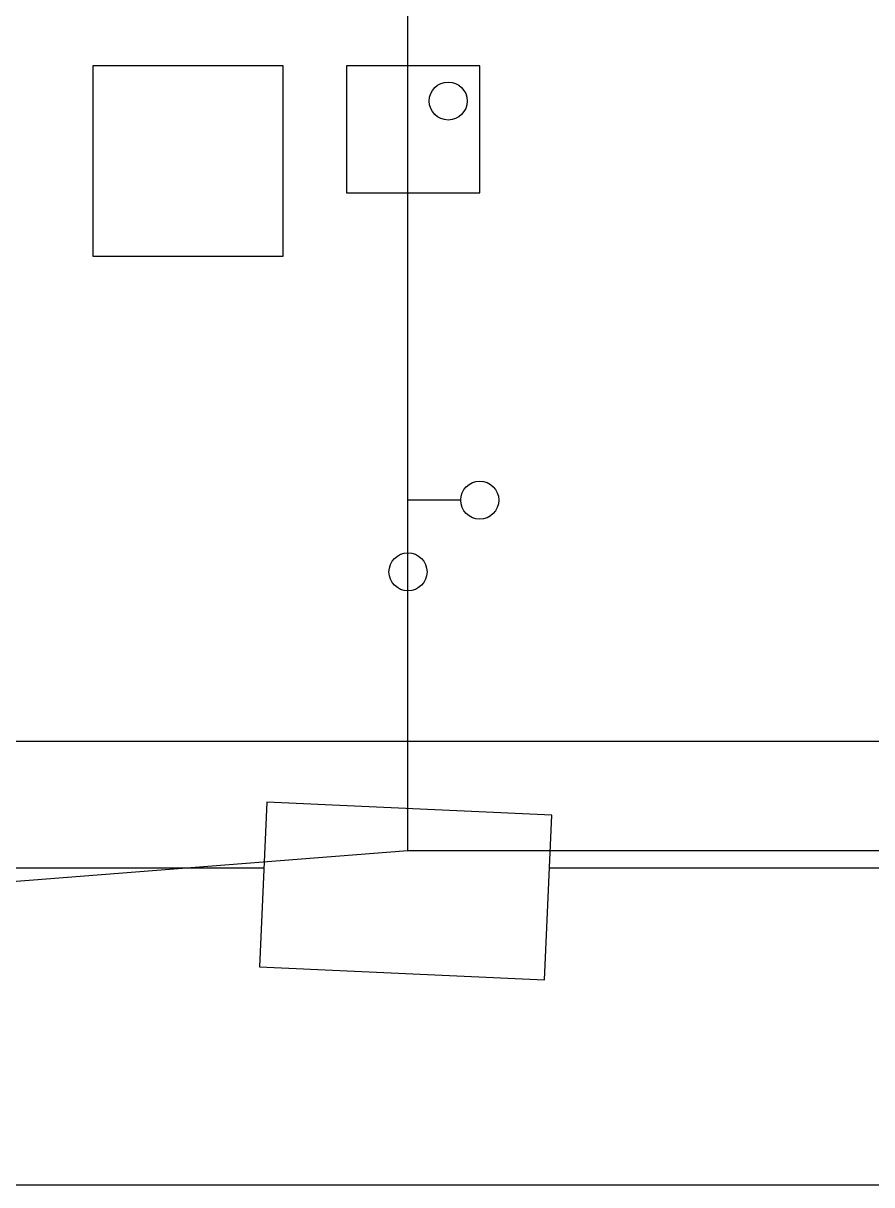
# Model space of a CAD drawing. Header units: inches. Extents: x 72602 to 350810, y -122122 to 43597.
# Drawn here: x 310396 to 323778, y -26403 to -8080 of the extents above; entities that cross this region are included whole.
import ezdxf

# ---------------------------------------------------------------- set-up
doc = ezdxf.new("R2010")
doc.units = ezdxf.units.IN
doc.header["$MEASUREMENT"] = 0
doc.layers.add('M-X-BKGD', color=8, linetype='Continuous')

msp = doc.modelspace()

# ---------------------------------------------------------------- linework, layer by layer
at = {"layer": 'M-X-BKGD', "ltscale": 0.1}
for q in [(316464, 3597), (316464, 3597), (350716, -21129), (350716, -21129)]:
    msp.add_line((316464, -21129), q, dxfattribs=at)
at = {"layer": 'M-X-BKGD', "ltscale": 0.2}
msp.add_line((317296, -15603), (316464, -15603), dxfattribs=at)
msp.add_line((317296, -15603), (316464, -15603), dxfattribs=at)
at = {"layer": 'M-X-BKGD'}
for p, q in [((253326, -19403), (337046, -19403)), ((253326, -19403), (337046, -19403)), ((304146, -21403), (314178, -21403)), ((304146, -21403), (314178, -21403)), ((318686, -21403), (342536, -21403)), ((318686, -21403), (342536, -21403)), ((239212, -26403), (342536, -26403)), ((239212, -26403), (342536, -26403))]:
    msp.add_line(p, q, dxfattribs=at)
for points in [[(311496, -11753), (314496, -11753), (314496, -8753), (311496, -8753)], [(311496, -11753), (314496, -11753), (314496, -8753), (311496, -8753)], [(315496, -10753), (317596, -10753), (317596, -8753), (315496, -8753)], [(315496, -10753), (317596, -10753), (317596, -8753), (315496, -8753)], [(314239, -20369), (314122, -22966), (318617, -23169), (318734, -20571)], [(314239, -20369), (314122, -22966), (318617, -23169), (318734, -20571)]]:
    msp.add_lwpolyline(points, close=True, dxfattribs=at)
at = {"layer": 'M-X-BKGD', "ltscale": 0.1}
msp.add_lwpolyline([(278107, -21889), (306796, -21889), (316464, -21129)], dxfattribs=at)
msp.add_lwpolyline([(278107, -21889), (306796, -21889), (316464, -21129)], dxfattribs=at)
at = {"layer": 'M-X-BKGD'}
for centre in [(317098, -9307), (317098, -9307), (317596, -15603), (317596, -15603), (316464, -16734), (316464, -16734)]:
    msp.add_circle(centre, 300, dxfattribs=at)

doc.saveas('drawing.dxf')
